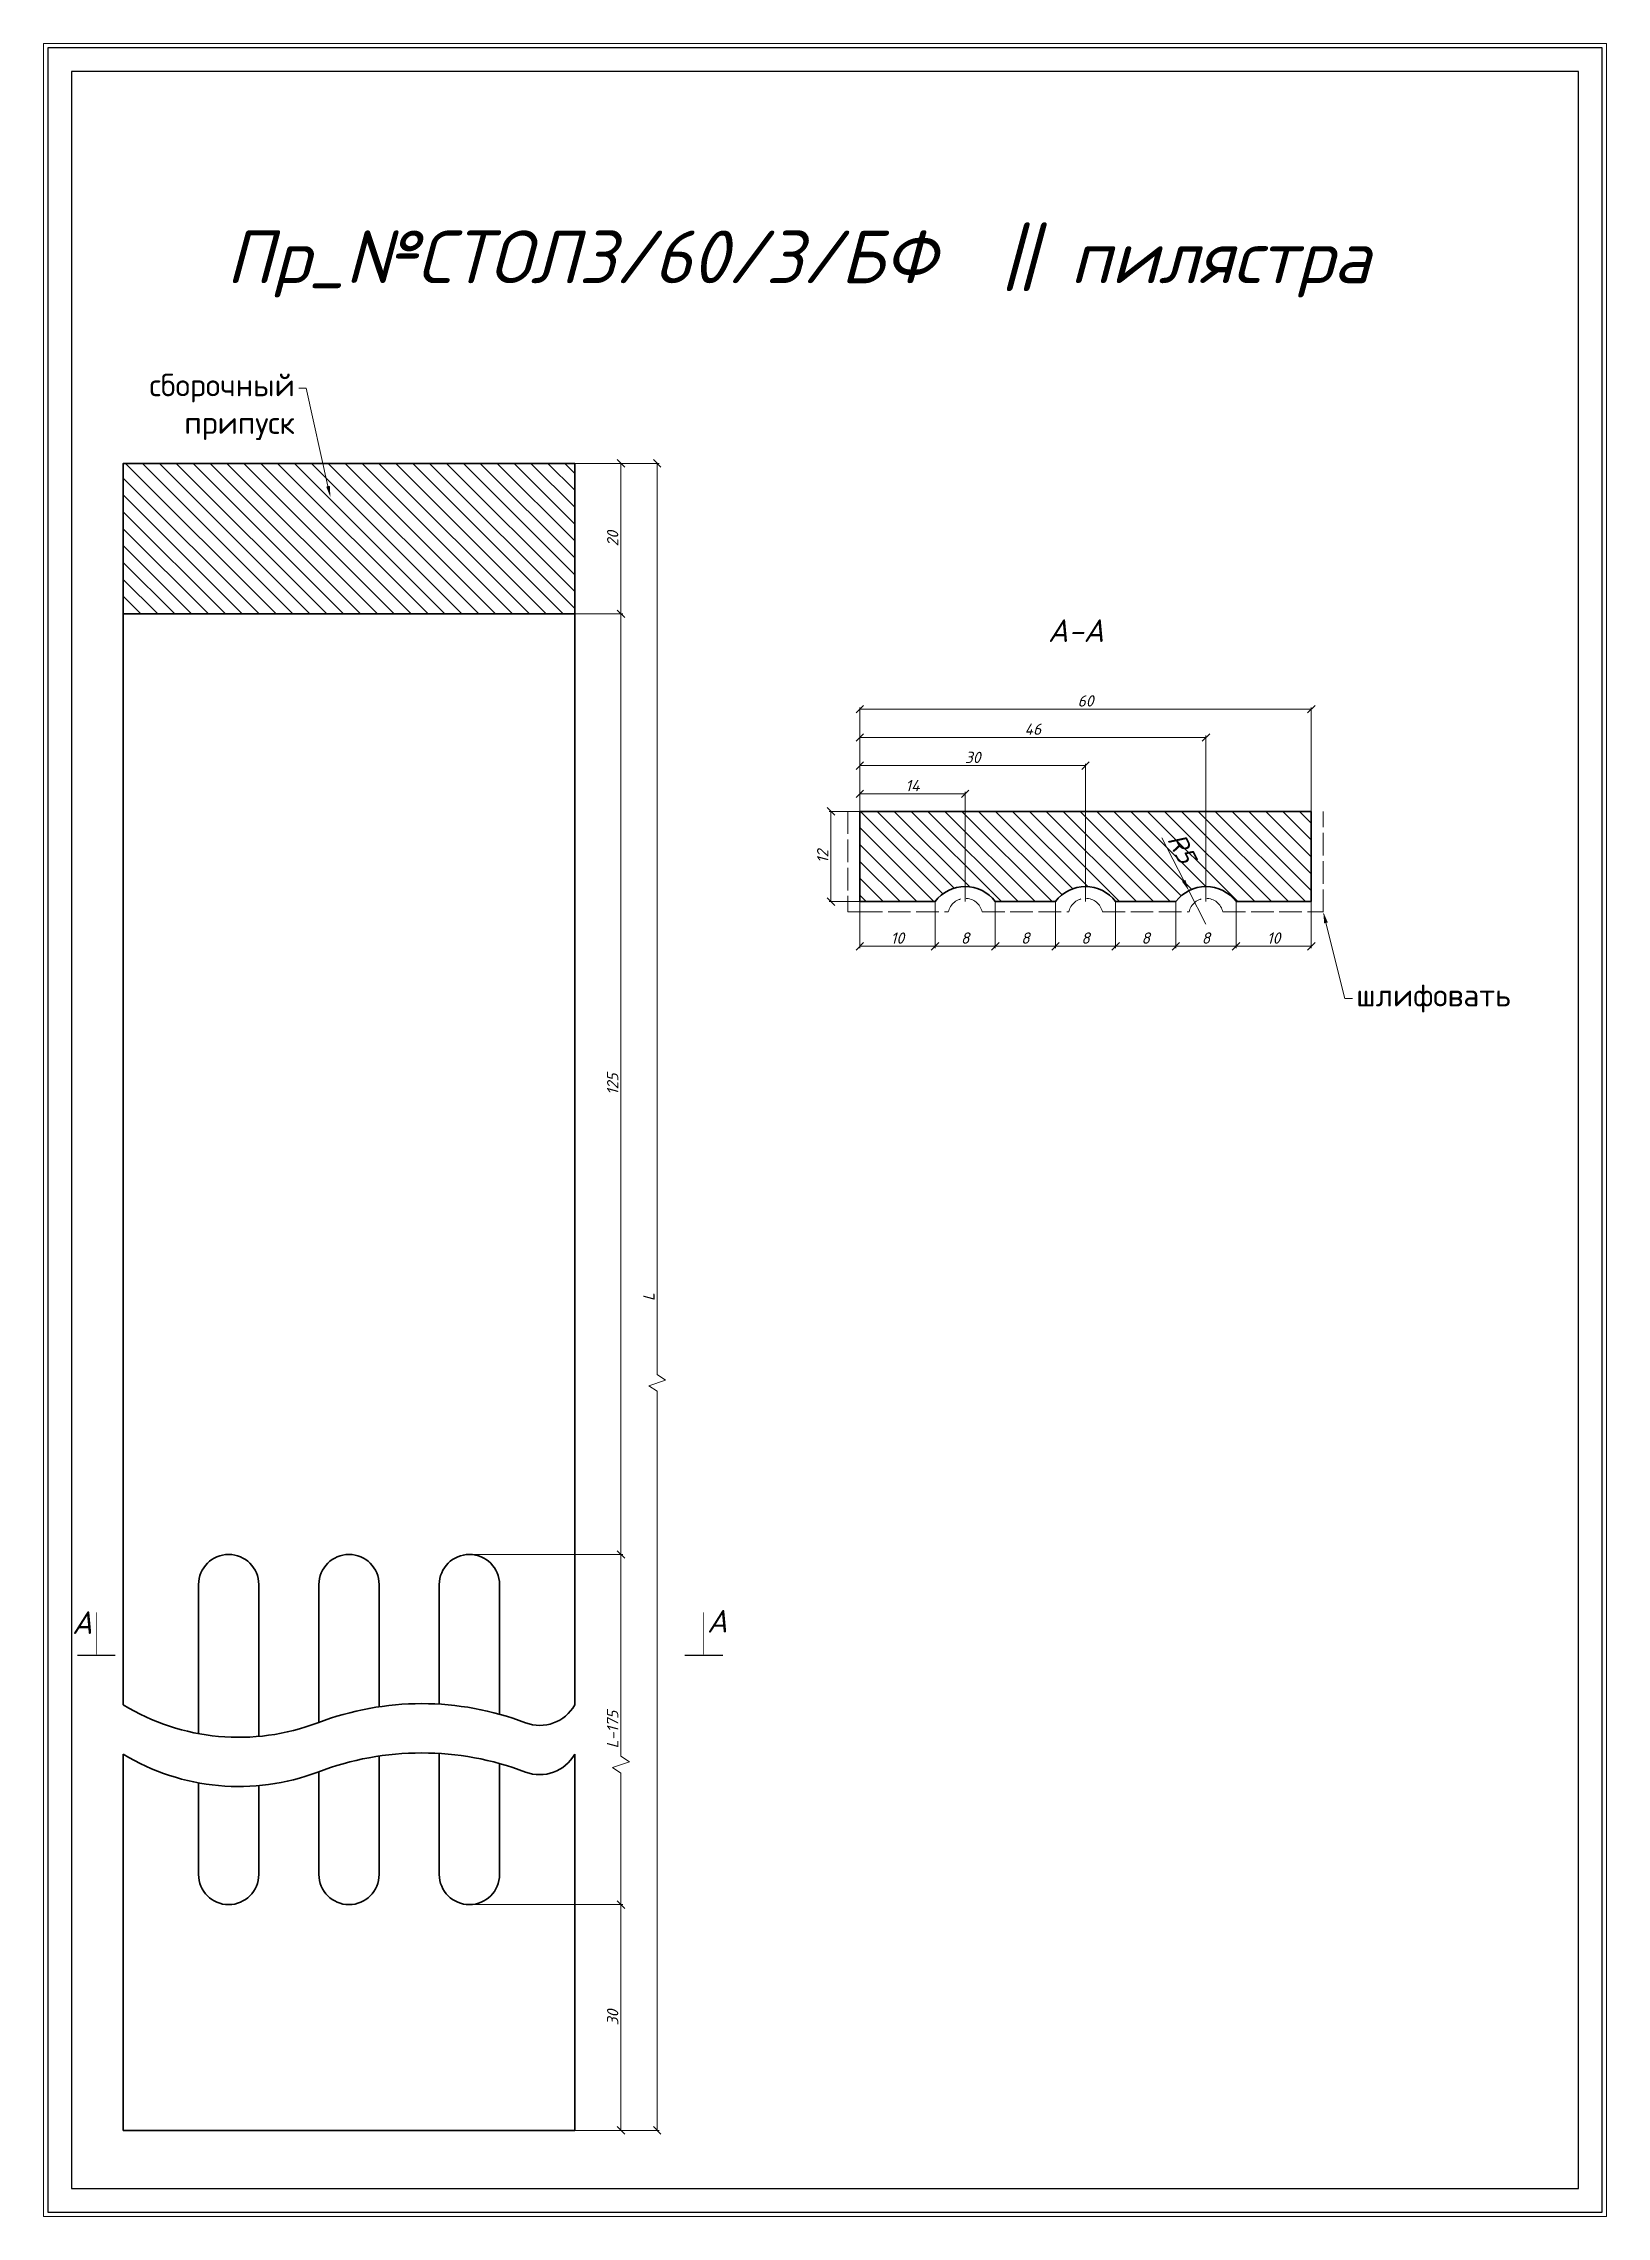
# Model space of a CAD drawing. Header units: millimetres. Extents: x 11464 to 11672, y -555 to -266.
import ezdxf
from ezdxf import colors
from ezdxf.entities.mleader import LeaderData, LeaderLine
from ezdxf.math import Vec2, Vec3

# ---------------------------------------------------------------- set-up
doc = ezdxf.new("R2010")
doc.units = ezdxf.units.MM
doc.linetypes.add('ACAD_ISO02W100', pattern=[15, 12, -3])
doc.layers.get('0').update_dxf_attribs({"lineweight": 13})
for name, color, linetype, lineweight in [('профили', 1, 'Continuous', 35), ('служебный слой ЛИНИИ ПУНКТИРНЫЕ', 7, 'ACAD_ISO02W100', 13), ('служебный слой НАДПИСИ', 7, 'Continuous', 13), ('служебный слой РАЗМЕРЫ', 7, 'Continuous', 9), ('служебный слой ШТАМП', 7, 'Continuous', 30), ('служебный слой ШТРИХОВКА', 7, 'Continuous', 5)]:
    doc.layers.add(name, color=color, linetype=linetype, lineweight=lineweight)
doc.styles.add('ЕСКД', font='isocpeur.ttf', dxfattribs={"oblique": 15})
doc.styles.add('ЕСКД штамп_текст', font='isocpeur.ttf')
doc.dimstyles.new('ЕСКД', dxfattribs={"dimtxt": 3.5, "dimasz": 2.5, "dimexe": 0.25, "dimexo": 0, "dimgap": 0.35, "dimtad": 1, "dimdec": 1, "dimzin": 9, "dimtxsty": 'ЕСКД', "dimblk": 'OBLIQUE', "dimcen": 0, "dimclrd": 256, "dimclre": 256, "dimclrt": 256, "dimadec": 1, "dimazin": 0, "dimtfac": 1, "dimtdec": 1, "dimtmove": 0, "dimatfit": 3, "dimldrblk": 'DOTSMALL', "dimfxl": 1, "dimlwd": -1, "dimlwe": -1, "dimarcsym": 0})
doc.dimstyles.new('ЕСКД$4', dxfattribs={"dimtxt": 3.5, "dimasz": 2.5, "dimexe": 0.25, "dimexo": 0, "dimgap": 0.35, "dimtad": 1, "dimtoh": 1, "dimdec": 1, "dimzin": 9, "dimtxsty": 'ЕСКД', "dimblk1": 'OBLIQUE', "dimsah": 1, "dimcen": 0, "dimse1": 1, "dimclrd": 256, "dimclre": 256, "dimclrt": 256, "dimadec": 1, "dimazin": 0, "dimtfac": 1, "dimtdec": 1, "dimtofl": 0, "dimtmove": 0, "dimatfit": 3, "dimldrblk": 'DOTSMALL', "dimfxl": 1, "dimlwd": -1, "dimlwe": -1, "dimarcsym": 2})

# ---------------------------------------------------------------- blocks, each defined once
blk = doc.blocks.new('*D20')
at = {"layer": 'Defpoints', "color": 0, "transparency": 16777216}
for p in [(11616.64, -378.98), (11618.92, -383.43)]:
    blk.add_point(p, dxfattribs=at)
at = {"layer": 'служебный слой РАЗМЕРЫ', "transparency": 16777216}
for p, q in [((11613.04, -371.93), (11615.96, -377.64)), ((11618.92, -383.43), (11616.64, -378.98))]:
    blk.add_line(p, q, dxfattribs=at)
blk.add_solid([(11616.18, -377.53), (11615.74, -377.76), (11616.64, -378.98)], dxfattribs=at)
at = {"layer": 'служебный слой РАЗМЕРЫ', "transparency": 16777216, "insert": (11615.71, -373.32), "char_height": 2.5, "attachment_point": 5, "rotation": 297.115, "style": 'ЕСКД'}
blk.add_mtext('R5', dxfattribs=at)
blk = doc.blocks.new('_DotSmall')
at = {"color": 0, "linetype": 'ByBlock', "lineweight": -3, "const_width": 0.5}
blk.add_lwpolyline([(-0.0625, 0, 1), (0.0625, 0, 1)], format="xyb", close=True, dxfattribs=at)
blk = doc.blocks.new('_OBLIQUE')
at = {"color": 0, "linetype": 'ByBlock'}
blk.add_line((-0.5, -0.5), (0.5, 0.5), dxfattribs=at)
blk = doc.blocks.new('*D18')
at = {"layer": 'Defpoints', "color": 0, "transparency": 16777216}
for p in [(11535.03, -322.19), (11535.03, -543.73), (11545.98, -543.73)]:
    blk.add_point(p, dxfattribs=at)
at = {"layer": 'служебный слой РАЗМЕРЫ', "transparency": 16777216}
for p, q in [((11535.03, -322.19), (11546.23, -322.19)), ((11545.98, -322.19), (11545.98, -443.26)), ((11547.11, -444.01), (11544.86, -444.76)), ((11545.98, -443.26), (11547.11, -444.01)), ((11544.86, -444.76), (11545.98, -445.51)), ((11545.98, -445.51), (11545.98, -543.73)), ((11535.03, -543.73), (11546.23, -543.73))]:
    blk.add_line(p, q, dxfattribs=at)
for p, rotation in [((11545.98, -322.19), 90), ((11545.98, -543.73), 270)]:
    blk.add_blockref('_OBLIQUE', p, dxfattribs=dict(at, rotation=rotation))
at = {"layer": 'служебный слой РАЗМЕРЫ', "transparency": 16777216, "insert": (11544.88, -432.96), "char_height": 1.5, "attachment_point": 5, "rotation": 90, "style": 'ЕСКД'}
blk.add_mtext('L', dxfattribs=at)
blk = doc.blocks.new('*D17')
at = {"layer": 'Defpoints', "color": 0, "transparency": 16777216}
for p in [(11521.03, -467.19), (11521.03, -513.73), (11541.17, -513.73)]:
    blk.add_point(p, dxfattribs=at)
at = {"layer": 'служебный слой РАЗМЕРЫ', "transparency": 16777216}
for p, q in [((11521.03, -467.19), (11541.42, -467.19)), ((11541.17, -467.19), (11541.17, -494)), ((11542.3, -494.75), (11540.05, -495.5)), ((11540.05, -495.5), (11541.17, -496.25)), ((11541.17, -494), (11542.3, -494.75)), ((11541.17, -496.25), (11541.17, -513.73)), ((11521.03, -513.73), (11541.42, -513.73))]:
    blk.add_line(p, q, dxfattribs=at)
for p, rotation in [((11541.17, -467.19), 90), ((11541.17, -513.73), 270)]:
    blk.add_blockref('_OBLIQUE', p, dxfattribs=dict(at, rotation=rotation))
at = {"layer": 'служебный слой РАЗМЕРЫ', "transparency": 16777216, "insert": (11540.07, -490.46), "char_height": 1.5, "attachment_point": 5, "rotation": 90, "style": 'ЕСКД'}
blk.add_mtext('L-175', dxfattribs=at)
blk = doc.blocks.new('*D16')
at = {"layer": 'Defpoints', "color": 0, "transparency": 16777216}
for p in [(11535.03, -342.19), (11521.03, -467.19), (11541.17, -467.19)]:
    blk.add_point(p, dxfattribs=at)
at = {"layer": 'служебный слой РАЗМЕРЫ', "transparency": 16777216}
for p, q in [((11535.03, -342.19), (11541.42, -342.19)), ((11541.17, -342.19), (11541.17, -467.19)), ((11521.03, -467.19), (11541.42, -467.19))]:
    blk.add_line(p, q, dxfattribs=at)
for p, rotation in [((11541.17, -342.19), 90), ((11541.17, -467.19), 270)]:
    blk.add_blockref('_OBLIQUE', p, dxfattribs=dict(at, rotation=rotation))
at = {"layer": 'служебный слой РАЗМЕРЫ', "transparency": 16777216, "insert": (11540.07, -404.69), "char_height": 1.5, "attachment_point": 5, "rotation": 90, "style": 'ЕСКД'}
blk.add_mtext('125', dxfattribs=at)
blk = doc.blocks.new('*D14')
at = {"layer": 'Defpoints', "color": 0, "transparency": 16777216}
for p in [(11572.92, -368.43), (11569.08, -380.43), (11572.92, -380.43)]:
    blk.add_point(p, dxfattribs=at)
at = {"layer": 'служебный слой РАЗМЕРЫ', "transparency": 16777216}
for p, q in [((11572.92, -368.43), (11568.83, -368.43)), ((11569.08, -368.43), (11569.08, -380.43)), ((11572.92, -380.43), (11568.83, -380.43))]:
    blk.add_line(p, q, dxfattribs=at)
for p, rotation in [((11569.08, -368.43), 90), ((11569.08, -380.43), 270)]:
    blk.add_blockref('_OBLIQUE', p, dxfattribs=dict(at, rotation=rotation))
at = {"layer": 'служебный слой РАЗМЕРЫ', "transparency": 16777216, "insert": (11567.98, -374.43), "char_height": 1.5, "attachment_point": 5, "rotation": 90, "style": 'ЕСКД'}
blk.add_mtext('12', dxfattribs=at)

msp = doc.modelspace()

# ---------------------------------------------------------------- hatches: boundary and pattern name
at = {"layer": 'служебный слой ШТРИХОВКА'}
h = msp.add_hatch(dxfattribs=at)
h.set_pattern_fill('ANSI31', color=256, scale=0.5, angle=90, style=0)
h.set_pattern_definition([(135, (8481.2029, 267.4712), (-1.122532, -1.122532), [])])
h.paths.add_polyline_path([(11475.03, -342.19), (11535.03, -342.19), (11535.03, -322.19), (11475.03, -322.19)])
h = msp.add_hatch(dxfattribs=at)
h.set_pattern_fill('ANSI31', color=256, scale=0.5, angle=90, style=0)
h.set_pattern_definition([(135, (11581.3547, -374.5447), (-1.12253, -1.12253), [])])
h.paths.add_polyline_path([(11632.92, -368.43), (11572.92, -368.43), (11572.92, -380.43), (11582.92, -380.43, -0.5), (11590.92, -380.43), (11598.92, -380.43, -0.500006), (11606.92, -380.43), (11614.92, -380.43, -0.5), (11622.92, -380.43), (11632.92, -380.43)])
h.paths.add_polyline_path([(11612.17, -372.7), (11614.45, -377.15), (11619.79, -374.42), (11617.51, -369.97)], flags=24)

# ---------------------------------------------------------------- linework, layer by layer
at = {"layer": 'профили'}
for p, q in [((11572.92, -368.43), (11572.92, -380.43)), ((11632.92, -368.43), (11572.92, -368.43)), ((11632.92, -380.43), (11632.92, -368.43)), ((11572.92, -380.43), (11582.92, -380.43)), ((11590.92, -380.43), (11598.92, -380.43)), ((11606.92, -380.43), (11614.92, -380.43)), ((11622.92, -380.43), (11632.92, -380.43)), ((11485.03, -471.19), (11485.03, -491)), ((11493.03, -471.19), (11493.03, -491.37)), ((11501.03, -471.19), (11501.03, -489.51)), ((11509.03, -471.19), (11509.03, -487.44)), ((11517.03, -471.19), (11517.03, -487.09)), ((11525.03, -471.19), (11525.03, -488.43)), ((11517.03, -509.73), (11517.03, -493.64)), ((11501.03, -509.73), (11501.03, -496.05)), ((11509.03, -509.73), (11509.03, -493.98)), ((11525.03, -509.73), (11525.03, -494.97)), ((11485.03, -509.73), (11485.03, -497.55)), ((11493.03, -509.73), (11493.03, -497.92))]:
    msp.add_line(p, q, dxfattribs=at)
msp.add_lwpolyline([(11475.03, -342.19), (11535.03, -342.19), (11535.03, -322.19), (11475.03, -322.19)], close=True, dxfattribs=at)
for points in [[(11475.03, -487.19), (11475.03, -342.19), (11535.03, -342.19), (11535.03, -487.19)], [(11475.03, -493.73), (11475.03, -543.73), (11535.03, -543.73), (11535.03, -493.73)]]:
    msp.add_lwpolyline(points, dxfattribs=at)
for points in [[(11572.92, -380.43), (11582.92, -380.43, -0.5), (11590.92, -380.43), (11598.92, -380.43, -0.500006), (11606.92, -380.43), (11614.92, -380.43, -0.5), (11622.92, -380.43), (11632.92, -380.43)], [(11475.03, -487.19, 0.231743), (11500.89, -489.56, -0.183928), (11528.5, -489.56, 0.372148), (11535.03, -487.19, -2.219812)], [(11475.03, -493.73, 0.231743), (11500.89, -496.11, -0.183928), (11528.5, -496.11, 0.372148), (11535.03, -493.73, -2.219812)]]:
    msp.add_lwpolyline(points, format="xyb", dxfattribs=at)
for centre, start, end in [((11489.03, -471.19), 0, 180), ((11505.03, -471.19), 0, 180), ((11521.03, -471.19), 0, 180), ((11489.03, -509.73), 180, 0), ((11505.03, -509.73), 180, 0), ((11521.03, -509.73), 180, 0)]:
    msp.add_arc(centre, 4, start, end, dxfattribs=at)
at = {"layer": 'служебный слой ЛИНИИ ПУНКТИРНЫЕ', "ltscale": 0.25}
msp.add_lwpolyline([(11571.34, -368.43), (11571.34, -381.8), (11572.92, -381.8), (11584.68, -381.8, -0.805372), (11589.17, -381.8), (11600.68, -381.8, -0.805372), (11605.17, -381.8), (11616.68, -381.8, -0.805372), (11621.17, -381.8), (11632.92, -381.8)], format="xyb", dxfattribs=at)
msp.add_lwpolyline([(11632.92, -381.8), (11634.51, -381.8), (11634.51, -368.43)], dxfattribs=at)
at = {"layer": 'служебный слой РАЗМЕРЫ'}
for points in [[(11471.44, -480.56, 0, 1.5, 0), (11471.44, -478.56, 0.1, 0.1, 0), (11471.44, -474.88, 0.1, 0.1, 0)], [(11552.17, -480.56, 0, 1.5, 0), (11552.17, -478.56, 0.1, 0.1, 0), (11552.17, -474.88, 0.1, 0.1, 0)]]:
    msp.add_lwpolyline(points, format="xyseb", dxfattribs=at)
at = {"layer": 'служебный слой РАЗМЕРЫ', "ltscale": 3, "const_width": 0.2}
for points in [[(11473.98, -480.59), (11468.92, -480.59)], [(11554.72, -480.59), (11549.66, -480.59)]]:
    msp.add_lwpolyline(points, dxfattribs=at)
at = {"layer": 'служебный слой ШТАМП', "color": 6, "lineweight": 5, "ltscale": 100}
msp.add_lwpolyline([(11672.16, -266.38), (11464.42, -266.38), (11464.42, -555.18), (11672.16, -555.18)], close=True, dxfattribs=at)
at = {"layer": 'служебный слой ШТАМП', "ltscale": 100}
for points in [[(11671.56, -266.97), (11465.02, -266.97), (11465.02, -554.59), (11671.56, -554.59)], [(11668.43, -270.11), (11468.15, -270.11), (11468.15, -551.46), (11668.43, -551.46)]]:
    msp.add_lwpolyline(points, close=True, dxfattribs=at)

# ---------------------------------------------------------------- texts
at = {"layer": 'служебный слой НАДПИСИ', "style": 'ЕСКД', "oblique": 15}
for s, height, p in [('Пр_№СТОЛ3/60/3/БФ  || пилястра', 7, (11488.69, -298.24)), ('А-А', 3, (11597.92, -345.92)), ('А', 3, (11468.23, -477.75)), ('А', 3, (11552.62, -477.57))]:
    msp.add_text(s, height=height, dxfattribs=at).set_placement(p)

# ---------------------------------------------------------------- dimensions: what is measured, and where the dimension line sits
at = {"layer": 'служебный слой РАЗМЕРЫ'}
for base, p1, p2 in [((11541.17, -322.19), (11535.03, -342.19), (11535.03, -322.19)), ((11541.17, -513.73), (11535.03, -543.73), (11521.03, -513.73))]:
    msp.add_linear_dim(base=base, p1=p1, p2=p2, angle=90, dimstyle='ЕСКД', override={"dimtxt": 1.5, "dimasz": 1}, dxfattribs=at).render()
for base, p1, p2, text, picture, middle in [((11545.98, -543.73), (11535.03, -322.19), (11535.03, -543.73), 'L', '*D18', (11544.88, -432.96)), ((11541.17, -513.73), (11521.03, -467.19), (11521.03, -513.73), 'L-175', '*D17', (11540.07, -490.46))]:
    dim = msp.add_linear_dim(base=base, p1=p1, p2=p2, angle=90, text=text, dimstyle='ЕСКД', override={"dimtxt": 1.5, "dimasz": 1}, dxfattribs=at)
    dim.commit()
    dim.dimension.update_dxf_attribs({"geometry": picture, "text_midpoint": middle})
for base, p1, p2, picture, middle in [((11541.17, -467.19), (11535.03, -342.19), (11521.03, -467.19), '*D16', (11540.07, -404.69)), ((11569.08, -380.43), (11572.92, -368.43), (11572.92, -380.43), '*D14', (11567.98, -374.43))]:
    dim = msp.add_linear_dim(base=base, p1=p1, p2=p2, angle=90, dimstyle='ЕСКД', override={"dimtxt": 1.5, "dimasz": 1}, dxfattribs=at)
    dim.commit()
    dim.dimension.update_dxf_attribs({"geometry": picture, "text_midpoint": middle})
for base, p1, p2 in [((11632.92, -354.86), (11572.92, -368.43), (11632.92, -368.43)), ((11618.92, -358.61), (11572.92, -368.43), (11618.92, -380.43)), ((11602.92, -362.36), (11572.92, -368.43), (11602.92, -380.43)), ((11586.92, -366.11), (11572.92, -368.43), (11586.92, -380.43)), ((11582.92, -386.37), (11572.92, -380.43), (11582.92, -380.43)), ((11590.92, -386.37), (11582.92, -380.43), (11590.92, -380.43)), ((11598.92, -386.37), (11590.92, -380.43), (11598.92, -380.43)), ((11606.92, -386.37), (11598.92, -380.43), (11606.92, -380.43)), ((11614.92, -386.37), (11606.92, -380.43), (11614.92, -380.43)), ((11622.92, -386.37), (11614.92, -380.43), (11622.92, -380.43)), ((11632.92, -386.37), (11622.92, -380.43), (11632.92, -380.43))]:
    msp.add_linear_dim(base=base, p1=p1, p2=p2, dimstyle='ЕСКД', override={"dimtxt": 1.5, "dimasz": 1}, dxfattribs=at).render()
dim = msp.add_radius_dim(center=(11618.92, -383.43), mpoint=(11616.64, -378.98), dimstyle='ЕСКД$4', override={"dimtxt": 2.5, "dimasz": 1.5, "dimgap": 0.5, "dimtoh": 0, "dimse1": 0, "dimtofl": 1, "dimarcsym": 0}, dxfattribs=at)
dim.commit()
dim.dimension.update_dxf_attribs({"geometry": '*D20', "text_midpoint": (11615.71, -373.32)})

# ---------------------------------------------------------------- leaders
ml = msp.add_multileader_mtext('Standard', dxfattribs=at)
ml.set_content('\\A1;{\\fISOCPEUR|b1|i0|c204|p34;сборочный \\Pприпуск}', color=256, style='ЕСКД штамп_текст')
ml.set_leader_properties(color=256, linetype='ByLayer', lineweight=-1)
ml.build(insert=Vec2(0, 0))
ml.multileader.update_dxf_attribs({"dogleg_length": 1, "arrow_head_size": 1.5})
ctx = ml.context
ctx.base_point, ctx.char_height, ctx.arrow_head_size, ctx.landing_gap_size, ctx.plane_origin = Vec3(11479.16, -312.2), 3, 1.5, 0.5, Vec3(11507.12, -299.04)
ctx.text_align_type = 2
notes = []
notes.append((ctx, [(0, (1, 1, 0), (11499.34, -312.2), (-1, 0), 1, [(0, [(11502.56, -326.69)], 0, [])])]))
ctx.mtext.insert, ctx.mtext.alignment, ctx.mtext.flow_direction = Vec3(11497.84, -310.27), 3, 5
ml = msp.add_multileader_mtext('Standard', dxfattribs=at)
ml.set_content('\\A1;{\\fISOCPEUR|b1|i0|c204|p34;шлифовать}', color=256, style='ЕСКД штамп_текст')
ml.set_leader_properties(color=256, linetype='ByLayer', lineweight=-1)
ml.build(insert=Vec2(0, 0))
ml.multileader.update_dxf_attribs({"dogleg_length": 1, "arrow_head_size": 1.5})
ctx = ml.context
ctx.base_point, ctx.char_height, ctx.arrow_head_size, ctx.landing_gap_size, ctx.plane_origin = Vec3(11638.39, -393.3), 3, 1.5, 0.5, Vec3(11665.05, -380.13)
notes.append((ctx, [(1, (1, 1, 0), (11637.39, -393.3), (1, 0), 1, [(0, [(11634.51, -381.8)], 0, [])])]))
ctx.mtext.insert, ctx.mtext.flow_direction = Vec3(11638.89, -391.36), 5
for ctx, leaders in notes:
    for number, flags, end, landing, length, lines in leaders:
        leader = LeaderData()
        leader.index, (leader.has_last_leader_line, leader.has_dogleg_vector, leader.attachment_direction) = number, flags
        leader.last_leader_point, leader.dogleg_vector, leader.dogleg_length = Vec3(end), Vec3(landing), length
        for number, points, colour, breaks in lines:
            line = LeaderLine()
            line.index, line.vertices, line.color, line.breaks = number, Vec3.list(points), colors.encode_raw_color(colour), breaks
            leader.lines.append(line)
        ctx.leaders.append(leader)

doc.saveas('drawing.dxf')
